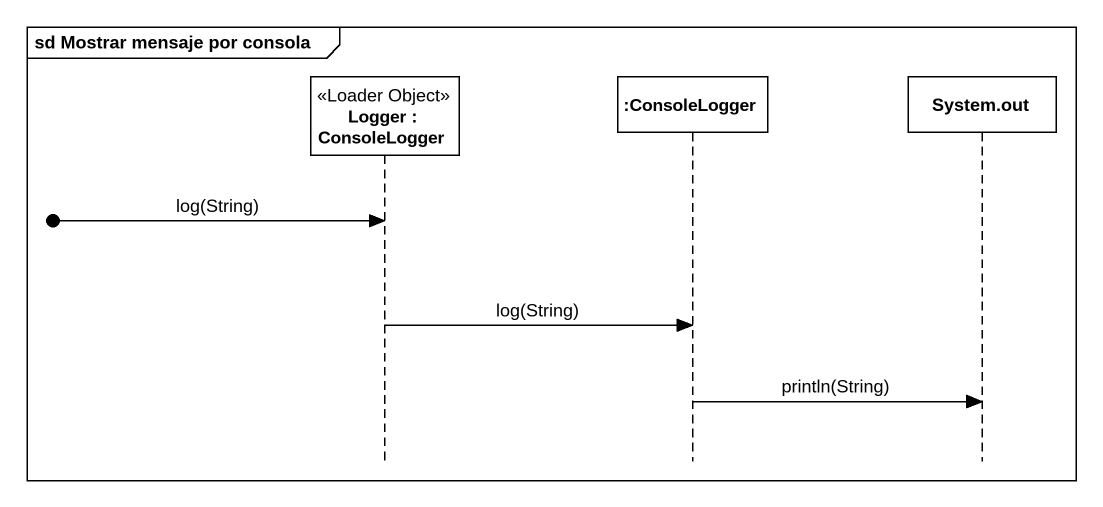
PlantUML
@startuml
mainframe sd Mostrar mensaje por consola
hide footbox
participant "Logger : ConsoleLogger" as Logger <<Loader Object>>
participant ":ConsoleLogger" as ConsoleLogger
participant "System.out" as System_out

[o-> Logger : log(String)
Logger -> ConsoleLogger : log(String)
ConsoleLogger -> System_out : println(String)
@enduml
